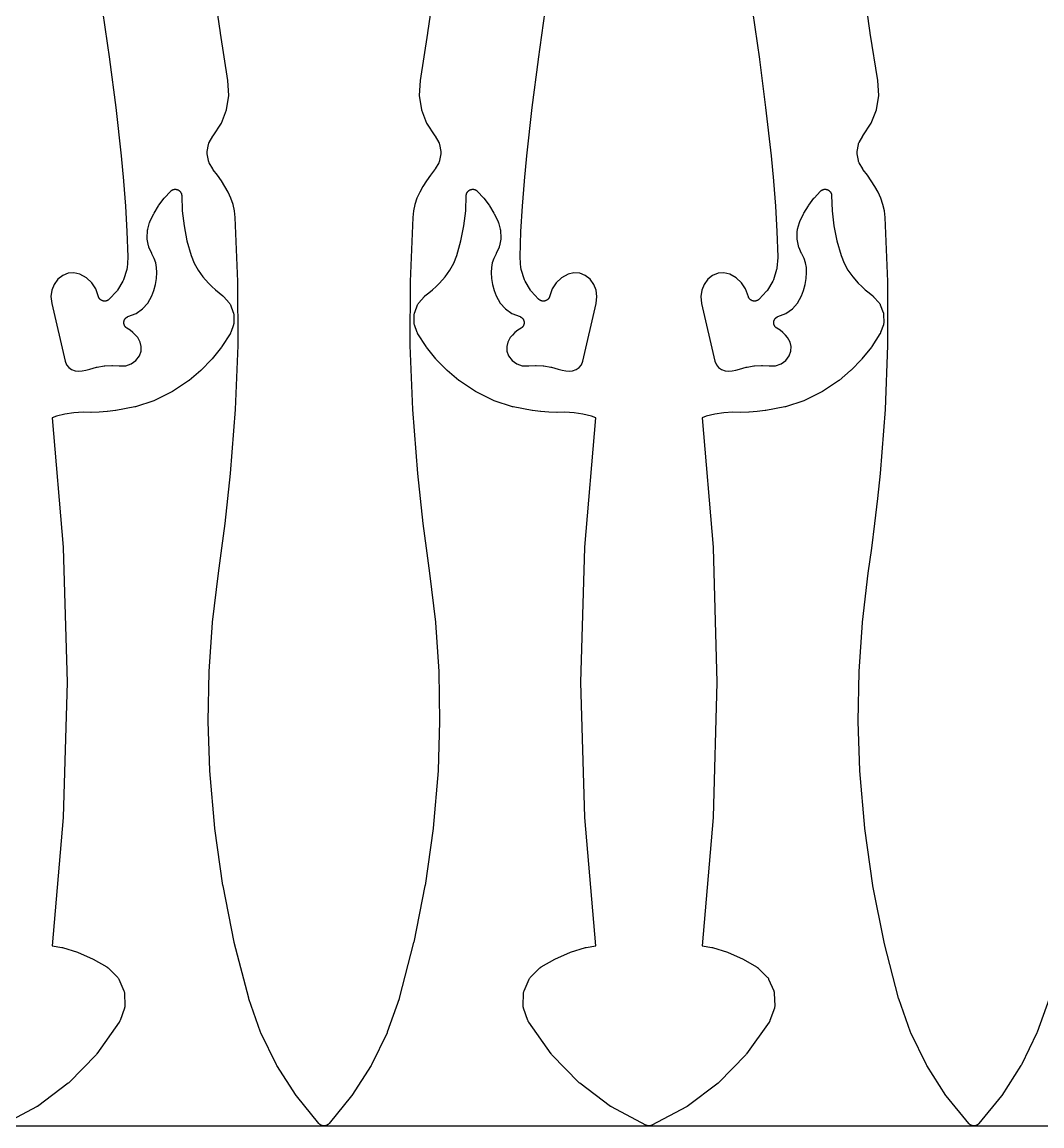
# Model space of a CAD drawing. Header units: metres. Extents: x 0 to 3000, y 0 to 1240.
# Drawn here: x 679.3 to 993.2, y 0 to 339.7 of the extents above; entities that cross this region are included whole.
import ezdxf

# ---------------------------------------------------------------- set-up
doc = ezdxf.new("R2010")
doc.units = ezdxf.units.M

msp = doc.modelspace()

# ---------------------------------------------------------------- linework, layer by layer
at = {"color": 7}
msp.add_lwpolyline([(0, 0), (3000, 0), (3000, 1240), (0, 1240), (0, 0)], close=True, dxfattribs=at)
at = {"color": 1}
for points in [[(806.26, 351.08), (804.14, 336.32), (804.14, 336.29), (801.82, 321.67), (801.56, 317.08), (802.25, 312.71), (803.84, 308.58), (806.42, 304.66), (806.45, 304.61), (806.49, 304.55), (807.58, 302.62), (807.66, 302.47), (807.72, 302.31), (807.77, 302.14), (807.81, 301.97), (808.17, 299.85), (808.2, 299.62), (808.2, 299.4), (808.17, 299.17), (807.81, 297.05), (807.77, 296.88), (807.72, 296.72), (807.66, 296.56), (807.58, 296.4), (806.49, 294.47), (806.46, 294.43), (806.44, 294.39), (806.41, 294.35), (806.38, 294.31), (806.35, 294.27), (806.32, 294.23), (805.02, 292.56), (803.83, 290.86), (802.73, 289.11), (801.74, 287.33), (800.88, 285.48), (800.24, 283.57), (799.8, 281.61), (799.57, 279.57), (798.75, 259.88), (798.72, 240.15), (799.48, 220.44), (801.02, 200.75), (801.82, 193.09), (802.71, 185.42), (803.69, 177.77), (804.75, 170.11), (804.75, 170.09), (804.76, 170.07), (806.55, 155.03), (806.56, 154.93), (807.59, 139.82), (807.59, 139.72), (807.86, 124.58), (807.86, 124.48), (807.37, 109.34), (807.37, 109.28), (807.36, 109.23), (805.85, 91.61), (805.84, 91.5), (803.35, 74), (803.33, 73.89), (799.88, 56.55), (799.85, 56.44), (795.44, 39.32), (795.41, 39.23), (795.39, 39.15), (791.75, 28.82), (791.66, 28.61), (786.88, 18.8), (786.76, 18.6), (780.88, 9.4), (780.74, 9.21), (773.81, 0.73), (773.81, 0.73), (773.81, 0.73), (773.74, 0.66), (773.68, 0.59), (773.68, 0.59), (773.67, 0.58), (773.6, 0.52), (773.53, 0.46), (773.53, 0.45), (773.53, 0.45), (773.45, 0.4), (773.38, 0.34), (773.37, 0.34), (773.37, 0.33), (773.29, 0.29), (773.21, 0.24), (773.2, 0.24), (773.2, 0.23), (773.12, 0.19), (773.03, 0.15), (773.03, 0.15), (773.02, 0.15), (772.93, 0.12), (772.85, 0.09), (772.84, 0.09), (772.84, 0.08), (772.75, 0.06), (772.66, 0.04), (772.65, 0.04), (772.65, 0.04), (772.56, 0.02), (772.46, 0.01), (772.46, 0.01), (772.45, 0.01), (772.36, 0), (772.27, 0), (772.26, 0), (772.26, 0), (772.16, 0), (772.07, 0.01), (772.07, 0.01), (772.06, 0.01), (771.97, 0.02), (771.88, 0.04), (771.87, 0.04), (771.87, 0.04), (771.78, 0.06), (771.69, 0.08), (771.68, 0.09), (771.68, 0.09), (771.59, 0.12), (771.5, 0.15), (771.5, 0.15), (771.49, 0.15), (771.41, 0.19), (771.32, 0.23), (771.32, 0.24), (771.32, 0.24), (771.23, 0.29), (771.15, 0.33), (771.15, 0.34), (771.15, 0.34), (771.07, 0.4), (771, 0.45), (770.99, 0.45), (770.99, 0.46), (770.92, 0.52), (770.85, 0.58), (770.85, 0.59), (770.84, 0.59), (770.78, 0.66), (770.72, 0.73), (770.72, 0.73), (770.71, 0.73), (763.78, 9.21), (763.65, 9.4), (757.76, 18.6), (757.65, 18.8), (752.86, 28.61), (752.77, 28.82), (749.14, 39.15), (749.11, 39.23), (749.09, 39.32), (744.67, 56.44), (744.65, 56.55), (741.19, 73.89), (741.17, 74), (738.68, 91.5), (738.67, 91.61), (737.16, 109.23), (737.16, 109.28), (737.15, 109.34), (736.66, 124.48), (736.66, 124.58), (736.93, 139.72), (736.94, 139.82), (737.97, 154.93), (737.98, 155.03), (739.77, 170.07), (739.77, 170.09), (739.77, 170.11), (740.84, 177.77), (741.81, 185.42), (742.7, 193.09), (743.5, 200.75), (745.05, 220.44), (745.81, 240.15), (745.78, 259.88), (744.95, 279.57), (744.72, 281.61), (744.28, 283.57), (743.64, 285.48), (742.79, 287.33), (741.79, 289.11), (740.69, 290.86), (739.51, 292.56), (738.2, 294.23), (738.17, 294.27), (738.14, 294.31), (738.12, 294.35), (738.09, 294.39), (738.06, 294.43), (738.04, 294.47), (736.94, 296.4), (736.87, 296.56), (736.8, 296.72), (736.75, 296.88), (736.71, 297.05), (736.35, 299.17), (736.32, 299.4), (736.32, 299.62), (736.35, 299.85), (736.71, 301.97), (736.75, 302.14), (736.8, 302.31), (736.87, 302.47), (736.94, 302.62), (738.04, 304.55), (738.07, 304.61), (738.11, 304.66), (740.68, 308.58), (742.28, 312.71), (742.97, 317.08), (742.7, 321.67), (740.38, 336.29), (740.38, 336.32), (738.26, 351.08)], [(995.39, 39.15), (991.75, 28.82), (991.66, 28.61), (986.88, 18.8), (986.76, 18.6), (980.88, 9.4), (980.74, 9.21), (973.81, 0.73), (973.81, 0.73), (973.81, 0.73), (973.74, 0.66), (973.68, 0.59), (973.68, 0.59), (973.67, 0.58), (973.6, 0.52), (973.53, 0.46), (973.53, 0.45), (973.53, 0.45), (973.45, 0.4), (973.38, 0.34), (973.37, 0.34), (973.37, 0.33), (973.29, 0.29), (973.21, 0.24), (973.2, 0.24), (973.2, 0.23), (973.12, 0.19), (973.03, 0.15), (973.03, 0.15), (973.02, 0.15), (972.93, 0.12), (972.85, 0.09), (972.84, 0.09), (972.84, 0.08), (972.75, 0.06), (972.66, 0.04), (972.65, 0.04), (972.65, 0.04), (972.56, 0.02), (972.46, 0.01), (972.46, 0.01), (972.45, 0.01), (972.36, 0), (972.27, 0), (972.26, 0), (972.26, 0), (972.16, 0), (972.07, 0.01), (972.07, 0.01), (972.06, 0.01), (971.97, 0.02), (971.88, 0.04), (971.87, 0.04), (971.87, 0.04), (971.78, 0.06), (971.69, 0.08), (971.68, 0.09), (971.68, 0.09), (971.59, 0.12), (971.5, 0.15), (971.5, 0.15), (971.49, 0.15), (971.41, 0.19), (971.32, 0.23), (971.32, 0.24), (971.32, 0.24), (971.23, 0.29), (971.15, 0.33), (971.15, 0.34), (971.15, 0.34), (971.07, 0.4), (971, 0.45), (970.99, 0.45), (970.99, 0.46), (970.92, 0.52), (970.85, 0.58), (970.85, 0.59), (970.84, 0.59), (970.78, 0.66), (970.72, 0.73), (970.72, 0.73), (970.71, 0.73), (963.78, 9.21), (963.65, 9.4), (957.76, 18.6), (957.65, 18.8), (952.86, 28.61), (952.77, 28.82), (949.14, 39.15), (949.11, 39.23), (949.09, 39.32), (944.67, 56.44), (944.65, 56.55), (941.19, 73.89), (941.17, 74), (938.68, 91.5), (938.67, 91.61), (937.16, 109.23), (937.16, 109.28), (937.15, 109.34), (936.66, 124.48), (936.66, 124.58), (936.93, 139.72), (936.94, 139.82), (937.97, 154.93), (937.98, 155.03), (939.77, 170.07), (939.77, 170.09), (939.77, 170.11), (940.84, 177.77), (941.81, 185.42), (942.7, 193.09), (943.5, 200.75), (945.05, 220.44), (945.81, 240.15), (945.78, 259.88), (944.95, 279.57), (944.72, 281.61), (944.28, 283.57), (943.64, 285.48), (942.79, 287.33), (941.79, 289.11), (940.69, 290.86), (939.51, 292.56), (938.2, 294.23), (938.17, 294.27), (938.14, 294.31), (938.12, 294.35), (938.09, 294.39), (938.06, 294.43), (938.04, 294.47), (936.94, 296.4), (936.87, 296.56), (936.8, 296.72), (936.75, 296.88), (936.71, 297.05), (936.35, 299.17), (936.32, 299.4), (936.32, 299.62), (936.35, 299.85), (936.71, 301.97), (936.75, 302.14), (936.8, 302.31), (936.87, 302.47), (936.94, 302.62), (938.04, 304.55), (938.07, 304.61), (938.11, 304.66), (940.68, 308.58), (942.28, 312.71), (942.97, 317.08), (942.7, 321.67), (940.38, 336.29), (940.38, 336.32), (938.26, 351.08)], [(704.14, 342.98), (706.26, 328.22), (706.26, 328.19), (708.16, 313.4), (708.16, 313.37), (709.84, 298.56), (709.84, 298.54), (709.84, 298.53), (710.58, 290.81), (710.59, 290.77), (711.18, 283.04), (711.18, 283), (711.63, 275.26), (711.63, 275.22), (711.93, 267.47), (711.93, 267.45), (711.93, 267.42), (711.93, 267.35), (711.93, 267.28), (711.93, 267.25), (711.93, 267.23), (711.65, 263.94), (711.62, 263.72), (711.56, 263.5), (710.57, 260.4), (710.49, 260.19), (710.39, 259.99), (708.74, 257.18), (708.61, 257), (708.47, 256.82), (706.2, 254.43), (706.14, 254.37), (706.08, 254.31), (706.07, 254.3), (706.06, 254.29), (705.99, 254.24), (705.93, 254.19), (705.92, 254.18), (705.9, 254.17), (705.83, 254.13), (705.76, 254.08), (705.75, 254.07), (705.74, 254.07), (705.66, 254.03), (705.59, 253.99), (705.58, 253.98), (705.56, 253.98), (705.49, 253.95), (705.41, 253.91), (705.39, 253.91), (705.38, 253.91), (705.3, 253.88), (705.22, 253.86), (705.21, 253.86), (705.19, 253.85), (705.11, 253.84), (705.03, 253.82), (705.01, 253.82), (705, 253.82), (704.92, 253.81), (704.83, 253.8), (704.82, 253.8), (704.8, 253.8), (704.72, 253.8), (704.64, 253.81), (704.62, 253.81), (704.61, 253.81), (704.52, 253.82), (704.44, 253.83), (704.43, 253.83), (704.41, 253.83), (704.33, 253.85), (704.25, 253.87), (704.23, 253.87), (704.22, 253.87), (704.14, 253.9), (704.06, 253.92), (704.05, 253.93), (704.03, 253.93), (703.96, 253.97), (703.88, 254), (703.87, 254.01), (703.85, 254.01), (703.78, 254.05), (703.71, 254.09), (703.7, 254.1), (703.68, 254.11), (703.61, 254.16), (703.55, 254.2), (703.53, 254.21), (703.52, 254.22), (703.46, 254.28), (703.39, 254.33), (703.38, 254.34), (703.37, 254.35), (703.32, 254.41), (703.26, 254.47), (703.25, 254.48), (703.24, 254.49), (703.19, 254.56), (703.13, 254.62), (703.13, 254.63), (703.12, 254.64), (703.07, 254.72), (703.03, 254.78), (703.02, 254.8), (703.01, 254.81), (702.97, 254.88), (702.93, 254.96), (702.93, 254.97), (702.92, 254.99), (702.89, 255.06), (702.86, 255.14), (702.02, 257.54), (700.78, 259.43), (699.13, 260.97), (697.15, 262.07), (695.32, 262.5), (693.52, 262.37), (691.84, 261.72), (690.37, 260.54), (689.23, 258.95), (688.51, 257.13), (688.24, 255.2), (688.47, 253.1), (692.59, 235.32), (693.05, 234.17), (693.72, 233.34), (694.6, 232.74), (695.73, 232.39), (696.76, 232.29), (697.87, 232.33), (698.98, 232.51), (700.17, 232.85), (702.23, 233.46), (702.46, 233.51), (704.57, 233.86), (704.8, 233.89), (706.94, 234), (707.18, 233.99), (709.23, 233.86), (711.25, 233.91), (712.92, 234.48), (714.36, 235.51), (715.45, 236.97), (715.95, 238.36), (716.04, 239.8), (715.72, 241.22), (714.94, 242.6), (714.28, 243.37), (713.48, 244.15), (712.61, 244.84), (711.59, 245.5), (711.57, 245.51), (711.54, 245.53), (711.49, 245.57), (711.43, 245.61), (711.41, 245.63), (711.39, 245.65), (711.34, 245.69), (711.28, 245.74), (711.26, 245.76), (711.24, 245.78), (711.2, 245.83), (711.15, 245.88), (711.13, 245.91), (711.11, 245.93), (711.07, 245.98), (711.03, 246.04), (711.01, 246.06), (711, 246.09), (710.96, 246.15), (710.93, 246.21), (710.91, 246.23), (710.9, 246.26), (710.87, 246.32), (710.84, 246.38), (710.83, 246.41), (710.82, 246.44), (710.79, 246.5), (710.77, 246.57), (710.76, 246.59), (710.75, 246.62), (710.74, 246.69), (710.72, 246.76), (710.71, 246.78), (710.71, 246.81), (710.7, 246.88), (710.69, 246.95), (710.69, 246.98), (710.68, 247.01), (710.68, 247.08), (710.67, 247.14), (710.68, 247.17), (710.67, 247.2), (710.68, 247.27), (710.68, 247.34), (710.68, 247.37), (710.69, 247.4), (710.7, 247.47), (710.71, 247.54), (710.71, 247.56), (710.72, 247.59), (710.74, 247.66), (710.75, 247.73), (710.76, 247.75), (710.77, 247.78), (710.79, 247.85), (710.81, 247.91), (710.83, 247.94), (710.84, 247.97), (710.87, 248.03), (710.9, 248.09), (710.91, 248.12), (710.92, 248.14), (710.96, 248.2), (710.99, 248.26), (711.01, 248.28), (711.03, 248.31), (711.07, 248.36), (711.11, 248.42), (711.13, 248.44), (711.14, 248.47), (711.19, 248.52), (711.24, 248.57), (711.26, 248.59), (711.28, 248.61), (711.33, 248.66), (711.38, 248.7), (711.4, 248.72), (711.42, 248.74), (711.48, 248.78), (711.54, 248.82), (711.56, 248.84), (711.58, 248.85), (711.64, 248.89), (711.7, 248.93), (711.73, 248.94), (711.75, 248.95), (711.82, 248.98), (711.88, 249.01), (711.91, 249.02), (711.93, 249.03), (714.42, 250.03), (716.41, 251.41), (718.03, 253.2), (719.26, 255.4), (719.88, 257.11), (720.36, 258.93), (720.67, 260.79), (720.8, 262.65), (720.73, 264.12), (720.47, 265.54), (720.01, 266.92), (719.29, 268.34), (719.28, 268.38), (719.25, 268.43), (718.39, 270.38), (718.31, 270.59), (718.25, 270.82), (717.87, 272.89), (717.84, 273.12), (717.84, 273.35), (717.93, 275.45), (717.95, 275.68), (718.01, 275.91), (718.59, 277.96), (718.61, 278.02), (718.63, 278.09), (718.64, 278.12), (718.65, 278.15), (718.68, 278.21), (718.71, 278.27), (719.86, 280.69), (719.95, 280.87), (721.34, 283.16), (721.45, 283.32), (723.06, 285.46), (723.19, 285.61), (725.01, 287.58), (725.01, 287.58), (725.01, 287.59), (725.08, 287.65), (725.15, 287.72), (725.15, 287.72), (725.15, 287.72), (725.23, 287.78), (725.3, 287.84), (725.3, 287.84), (725.31, 287.85), (725.39, 287.9), (725.47, 287.95), (725.47, 287.95), (725.47, 287.95), (725.56, 288), (725.64, 288.04), (725.64, 288.04), (725.65, 288.04), (725.73, 288.08), (725.82, 288.11), (725.83, 288.12), (725.83, 288.12), (725.92, 288.14), (726.01, 288.17), (726.01, 288.17), (726.02, 288.17), (726.11, 288.19), (726.2, 288.21), (726.21, 288.21), (726.21, 288.21), (726.3, 288.21), (726.4, 288.22), (726.4, 288.22), (726.41, 288.22), (726.5, 288.22), (726.6, 288.22), (726.6, 288.22), (726.6, 288.22), (726.7, 288.21), (726.79, 288.2), (726.79, 288.2), (726.8, 288.2), (726.89, 288.18), (726.98, 288.16), (726.99, 288.16), (726.99, 288.16), (727.08, 288.13), (727.17, 288.1), (727.17, 288.1), (727.18, 288.1), (727.26, 288.06), (727.35, 288.02), (727.35, 288.02), (727.36, 288.02), (727.44, 287.98), (727.52, 287.93), (727.53, 287.93), (727.53, 287.93), (727.61, 287.87), (727.68, 287.82), (727.69, 287.82), (727.69, 287.82), (727.76, 287.75), (727.84, 287.69), (727.84, 287.69), (727.84, 287.69), (727.91, 287.62), (727.97, 287.55), (727.97, 287.55), (727.98, 287.55), (728.04, 287.47), (728.1, 287.4), (728.1, 287.4), (728.1, 287.39), (728.15, 287.31), (728.2, 287.24), (728.2, 287.23), (728.21, 287.23), (728.25, 287.15), (728.29, 287.06), (728.29, 287.06), (728.3, 287.06), (728.33, 286.97), (728.37, 286.88), (728.37, 286.88), (728.37, 286.87), (728.4, 286.78), (728.42, 286.69), (728.42, 286.69), (728.42, 286.69), (728.44, 286.59), (728.46, 286.5), (728.46, 286.5), (728.46, 286.49), (728.47, 286.4), (728.48, 286.3), (728.48, 286.3), (728.48, 286.3), (728.65, 281.55), (729.19, 276.93), (730.1, 272.36), (731.38, 267.89), (732.32, 265.52), (733.52, 263.3), (734.97, 261.25), (736.69, 259.33), (737.74, 258.33), (738.85, 257.32), (739.99, 256.35), (741.18, 255.39), (741.23, 255.34), (741.28, 255.3), (741.3, 255.28), (741.33, 255.26), (741.37, 255.21), (741.42, 255.16), (743.1, 253.26), (743.22, 253.12), (743.32, 252.97), (743.4, 252.82), (743.47, 252.65), (744.36, 250.35), (744.41, 250.19), (744.45, 250.02), (744.48, 249.84), (744.49, 249.67), (744.52, 247.21), (744.52, 247.03), (744.5, 246.85), (744.46, 246.67), (744.41, 246.5), (743.55, 244.12), (743.54, 244.08), (743.53, 244.05), (743.5, 243.99), (743.5, 243.99), (743.48, 243.93), (743.46, 243.9), (743.45, 243.87), (743.41, 243.82), (743.38, 243.76), (743.37, 243.73), (743.35, 243.7), (740.82, 239.8), (740.71, 239.64), (737.82, 236.02), (737.69, 235.87), (734.46, 232.54), (734.32, 232.41), (730.77, 229.41), (730.76, 229.4), (730.75, 229.38), (730.68, 229.34), (730.62, 229.29), (730.6, 229.28), (730.59, 229.27), (725.66, 225.99), (725.43, 225.86), (720.13, 223.27), (719.89, 223.17), (714.3, 221.31), (714.04, 221.24), (708.23, 220.13), (708.14, 220.12), (708.06, 220.1), (705.62, 219.85), (705.55, 219.84), (703.11, 219.67), (703.04, 219.67), (700.59, 219.58), (700.52, 219.58), (698.1, 219.59), (695.27, 219.48), (692.55, 219.07), (689.9, 218.36), (688.61, 217.85), (692.01, 178.05), (692.02, 177.94), (693.19, 136.55), (693.19, 136.44), (692.02, 95.05), (692.01, 94.93), (688.64, 55.46), (691.59, 54.92), (691.82, 54.87), (696.42, 53.47), (696.63, 53.39), (701.04, 51.46), (701.25, 51.36), (705.41, 48.93), (705.46, 48.9), (705.51, 48.87), (705.54, 48.85), (705.58, 48.82), (705.62, 48.79), (705.66, 48.76), (705.7, 48.73), (705.73, 48.7), (705.77, 48.66), (705.81, 48.63), (708.68, 45.79), (708.81, 45.65), (708.93, 45.5), (709.03, 45.34), (709.11, 45.17), (710.67, 41.59), (710.73, 41.41), (710.78, 41.23), (710.82, 41.05), (710.83, 40.86), (710.98, 36.96), (710.97, 36.77), (710.95, 36.58), (710.92, 36.4), (710.86, 36.21), (709.5, 32.42), (709.47, 32.35), (709.44, 32.28), (709.43, 32.26), (709.42, 32.24), (709.38, 32.17), (709.35, 32.1), (709.34, 32.08), (709.33, 32.06), (709.29, 32), (709.25, 31.94), (702.32, 22.16), (702.22, 22.03), (702.12, 21.92), (693.81, 13.38), (693.7, 13.27), (693.58, 13.17), (684.05, 6.02), (683.92, 5.93), (683.79, 5.85), (673.2, 0.23)], [(904.14, 342.98), (906.26, 328.22), (906.26, 328.19), (908.16, 313.4), (908.16, 313.37), (909.84, 298.56), (909.84, 298.54), (909.84, 298.53), (910.58, 290.81), (910.59, 290.77), (911.18, 283.04), (911.18, 283), (911.63, 275.26), (911.63, 275.22), (911.93, 267.47), (911.93, 267.45), (911.93, 267.42), (911.93, 267.35), (911.93, 267.28), (911.93, 267.25), (911.93, 267.23), (911.65, 263.94), (911.62, 263.72), (911.56, 263.5), (910.57, 260.4), (910.49, 260.19), (910.39, 259.99), (908.74, 257.18), (908.61, 257), (908.47, 256.82), (906.2, 254.43), (906.14, 254.37), (906.08, 254.31), (906.07, 254.3), (906.06, 254.29), (905.99, 254.24), (905.93, 254.19), (905.92, 254.18), (905.9, 254.17), (905.83, 254.13), (905.76, 254.08), (905.75, 254.07), (905.74, 254.07), (905.66, 254.03), (905.59, 253.99), (905.58, 253.98), (905.56, 253.98), (905.49, 253.95), (905.41, 253.91), (905.39, 253.91), (905.38, 253.91), (905.3, 253.88), (905.22, 253.86), (905.21, 253.86), (905.19, 253.85), (905.11, 253.84), (905.03, 253.82), (905.01, 253.82), (905, 253.82), (904.92, 253.81), (904.83, 253.8), (904.82, 253.8), (904.8, 253.8), (904.72, 253.8), (904.64, 253.81), (904.62, 253.81), (904.61, 253.81), (904.52, 253.82), (904.44, 253.83), (904.43, 253.83), (904.41, 253.83), (904.33, 253.85), (904.25, 253.87), (904.23, 253.87), (904.22, 253.87), (904.14, 253.9), (904.06, 253.92), (904.05, 253.93), (904.03, 253.93), (903.96, 253.97), (903.88, 254), (903.87, 254.01), (903.85, 254.01), (903.78, 254.05), (903.71, 254.09), (903.7, 254.1), (903.68, 254.11), (903.61, 254.16), (903.55, 254.2), (903.53, 254.21), (903.52, 254.22), (903.46, 254.28), (903.39, 254.33), (903.38, 254.34), (903.37, 254.35), (903.32, 254.41), (903.26, 254.47), (903.25, 254.48), (903.24, 254.49), (903.19, 254.56), (903.13, 254.62), (903.13, 254.63), (903.12, 254.64), (903.07, 254.72), (903.03, 254.78), (903.02, 254.8), (903.01, 254.81), (902.97, 254.88), (902.93, 254.96), (902.93, 254.97), (902.92, 254.99), (902.89, 255.06), (902.86, 255.14), (902.02, 257.54), (900.78, 259.43), (899.13, 260.97), (897.15, 262.07), (895.32, 262.5), (893.52, 262.37), (891.84, 261.72), (890.37, 260.54), (889.23, 258.95), (888.51, 257.13), (888.24, 255.2), (888.47, 253.1), (892.59, 235.32), (893.05, 234.17), (893.72, 233.34), (894.6, 232.74), (895.73, 232.39), (896.76, 232.29), (897.87, 232.33), (898.98, 232.51), (900.17, 232.85), (902.23, 233.46), (902.46, 233.51), (904.57, 233.86), (904.8, 233.89), (906.94, 234), (907.18, 233.99), (909.23, 233.86), (911.25, 233.91), (912.92, 234.48), (914.36, 235.51), (915.45, 236.97), (915.95, 238.36), (916.04, 239.8), (915.72, 241.22), (914.94, 242.6), (914.28, 243.37), (913.48, 244.15), (912.61, 244.84), (911.59, 245.5), (911.57, 245.51), (911.54, 245.53), (911.49, 245.57), (911.43, 245.61), (911.41, 245.63), (911.39, 245.65), (911.34, 245.69), (911.28, 245.74), (911.26, 245.76), (911.24, 245.78), (911.2, 245.83), (911.15, 245.88), (911.13, 245.91), (911.11, 245.93), (911.07, 245.98), (911.03, 246.04), (911.01, 246.06), (911, 246.09), (910.96, 246.15), (910.93, 246.21), (910.91, 246.23), (910.9, 246.26), (910.87, 246.32), (910.84, 246.38), (910.83, 246.41), (910.82, 246.44), (910.79, 246.5), (910.77, 246.57), (910.76, 246.59), (910.75, 246.62), (910.74, 246.69), (910.72, 246.76), (910.71, 246.78), (910.71, 246.81), (910.7, 246.88), (910.69, 246.95), (910.69, 246.98), (910.68, 247.01), (910.68, 247.08), (910.67, 247.14), (910.68, 247.17), (910.67, 247.2), (910.68, 247.27), (910.68, 247.34), (910.68, 247.37), (910.69, 247.4), (910.7, 247.47), (910.71, 247.54), (910.71, 247.56), (910.72, 247.59), (910.74, 247.66), (910.75, 247.73), (910.76, 247.75), (910.77, 247.78), (910.79, 247.85), (910.81, 247.91), (910.83, 247.94), (910.84, 247.97), (910.87, 248.03), (910.9, 248.09), (910.91, 248.12), (910.92, 248.14), (910.96, 248.2), (910.99, 248.26), (911.01, 248.28), (911.03, 248.31), (911.07, 248.36), (911.11, 248.42), (911.13, 248.44), (911.14, 248.47), (911.19, 248.52), (911.24, 248.57), (911.26, 248.59), (911.28, 248.61), (911.33, 248.66), (911.38, 248.7), (911.4, 248.72), (911.42, 248.74), (911.48, 248.78), (911.54, 248.82), (911.56, 248.84), (911.58, 248.85), (911.64, 248.89), (911.7, 248.93), (911.73, 248.94), (911.75, 248.95), (911.82, 248.98), (911.88, 249.01), (911.91, 249.02), (911.93, 249.03), (914.42, 250.03), (916.41, 251.41), (918.03, 253.2), (919.26, 255.4), (919.88, 257.11), (920.36, 258.93), (920.67, 260.79), (920.8, 262.65), (920.73, 264.12), (920.47, 265.54), (920.01, 266.92), (919.29, 268.34), (919.28, 268.38), (919.25, 268.43), (918.39, 270.38), (918.31, 270.59), (918.25, 270.82), (917.87, 272.89), (917.84, 273.12), (917.84, 273.35), (917.93, 275.45), (917.95, 275.68), (918.01, 275.91), (918.59, 277.96), (918.61, 278.02), (918.63, 278.09), (918.64, 278.12), (918.65, 278.15), (918.68, 278.21), (918.71, 278.27), (919.86, 280.69), (919.95, 280.87), (921.34, 283.16), (921.45, 283.32), (923.06, 285.46), (923.19, 285.61), (925.01, 287.58), (925.01, 287.58), (925.01, 287.59), (925.08, 287.65), (925.15, 287.72), (925.15, 287.72), (925.15, 287.72), (925.23, 287.78), (925.3, 287.84), (925.3, 287.84), (925.31, 287.85), (925.39, 287.9), (925.47, 287.95), (925.47, 287.95), (925.47, 287.95), (925.56, 288), (925.64, 288.04), (925.64, 288.04), (925.65, 288.04), (925.73, 288.08), (925.82, 288.11), (925.83, 288.12), (925.83, 288.12), (925.92, 288.14), (926.01, 288.17), (926.01, 288.17), (926.02, 288.17), (926.11, 288.19), (926.2, 288.21), (926.21, 288.21), (926.21, 288.21), (926.3, 288.21), (926.4, 288.22), (926.4, 288.22), (926.41, 288.22), (926.5, 288.22), (926.6, 288.22), (926.6, 288.22), (926.6, 288.22), (926.7, 288.21), (926.79, 288.2), (926.79, 288.2), (926.8, 288.2), (926.89, 288.18), (926.98, 288.16), (926.99, 288.16), (926.99, 288.16), (927.08, 288.13), (927.17, 288.1), (927.17, 288.1), (927.18, 288.1), (927.26, 288.06), (927.35, 288.02), (927.35, 288.02), (927.36, 288.02), (927.44, 287.98), (927.52, 287.93), (927.53, 287.93), (927.53, 287.93), (927.61, 287.87), (927.68, 287.82), (927.69, 287.82), (927.69, 287.82), (927.76, 287.75), (927.84, 287.69), (927.84, 287.69), (927.84, 287.69), (927.91, 287.62), (927.97, 287.55), (927.97, 287.55), (927.98, 287.55), (928.04, 287.47), (928.1, 287.4), (928.1, 287.4), (928.1, 287.39), (928.15, 287.31), (928.2, 287.24), (928.2, 287.23), (928.21, 287.23), (928.25, 287.15), (928.29, 287.06), (928.29, 287.06), (928.3, 287.06), (928.33, 286.97), (928.37, 286.88), (928.37, 286.88), (928.37, 286.87), (928.4, 286.78), (928.42, 286.69), (928.42, 286.69), (928.42, 286.69), (928.44, 286.59), (928.46, 286.5), (928.46, 286.5), (928.46, 286.49), (928.47, 286.4), (928.48, 286.3), (928.48, 286.3), (928.48, 286.3), (928.65, 281.55), (929.19, 276.93), (930.1, 272.36), (931.38, 267.89), (932.32, 265.52), (933.52, 263.3), (934.97, 261.25), (936.69, 259.33), (937.74, 258.33), (938.85, 257.32), (939.99, 256.35), (941.18, 255.39), (941.23, 255.34), (941.28, 255.3), (941.3, 255.28), (941.33, 255.26), (941.37, 255.21), (941.42, 255.16), (943.1, 253.26), (943.22, 253.12), (943.32, 252.97), (943.4, 252.82), (943.47, 252.65), (944.36, 250.35), (944.41, 250.19), (944.45, 250.02), (944.48, 249.84), (944.49, 249.67), (944.52, 247.21), (944.52, 247.03), (944.5, 246.85), (944.46, 246.67), (944.41, 246.5), (943.55, 244.12), (943.54, 244.08), (943.53, 244.05), (943.5, 243.99), (943.5, 243.99), (943.48, 243.93), (943.46, 243.9), (943.45, 243.87), (943.41, 243.82), (943.38, 243.76), (943.37, 243.73), (943.35, 243.7), (940.82, 239.8), (940.71, 239.64), (937.82, 236.02), (937.69, 235.87), (934.46, 232.54), (934.32, 232.41), (930.77, 229.41), (930.76, 229.4), (930.75, 229.38), (930.68, 229.34), (930.62, 229.29), (930.6, 229.28), (930.59, 229.27), (925.66, 225.99), (925.43, 225.86), (920.13, 223.27), (919.89, 223.17), (914.3, 221.31), (914.04, 221.24), (908.23, 220.13), (908.14, 220.12), (908.06, 220.1), (905.62, 219.85), (905.55, 219.84), (903.11, 219.67), (903.04, 219.67), (900.59, 219.58), (900.52, 219.58), (898.1, 219.59), (895.27, 219.48), (892.55, 219.07), (889.9, 218.36), (888.61, 217.85), (892.01, 178.05), (892.02, 177.94), (893.19, 136.55), (893.19, 136.44), (892.02, 95.05), (892.01, 94.93), (888.64, 55.46), (891.59, 54.92), (891.82, 54.87), (896.42, 53.47), (896.63, 53.39), (901.04, 51.46), (901.25, 51.36), (905.41, 48.93), (905.46, 48.9), (905.51, 48.87), (905.54, 48.85), (905.58, 48.82), (905.62, 48.79), (905.66, 48.76), (905.7, 48.73), (905.73, 48.7), (905.77, 48.66), (905.81, 48.63), (908.68, 45.79), (908.81, 45.65), (908.93, 45.5), (909.03, 45.34), (909.11, 45.17), (910.67, 41.59), (910.73, 41.41), (910.78, 41.23), (910.82, 41.05), (910.83, 40.86), (910.98, 36.96), (910.97, 36.77), (910.95, 36.58), (910.92, 36.4), (910.86, 36.21), (909.5, 32.42), (909.47, 32.35), (909.44, 32.28), (909.43, 32.26), (909.42, 32.24), (909.38, 32.17), (909.35, 32.1), (909.34, 32.08), (909.33, 32.06), (909.29, 32), (909.25, 31.94), (902.32, 22.16), (902.22, 22.03), (902.12, 21.92), (893.81, 13.38), (893.7, 13.27), (893.58, 13.17), (884.05, 6.02), (883.92, 5.93), (883.79, 5.85), (873.2, 0.23), (873.12, 0.19), (873.03, 0.15), (873.03, 0.15), (873.02, 0.15), (872.93, 0.12), (872.85, 0.09), (872.84, 0.09), (872.84, 0.08), (872.75, 0.06), (872.66, 0.04), (872.65, 0.04), (872.65, 0.04), (872.56, 0.02), (872.46, 0.01), (872.46, 0.01), (872.45, 0.01), (872.36, 0), (872.27, 0), (872.26, 0), (872.26, 0), (872.16, 0), (872.07, 0.01), (872.07, 0.01), (872.06, 0.01), (871.97, 0.02), (871.88, 0.04), (871.87, 0.04), (871.87, 0.04), (871.78, 0.06), (871.69, 0.08), (871.68, 0.09), (871.68, 0.09), (871.59, 0.12), (871.5, 0.15), (871.5, 0.15), (871.49, 0.15), (871.41, 0.19), (871.32, 0.23), (860.74, 5.85), (860.6, 5.93), (860.48, 6.02), (850.95, 13.17), (850.83, 13.27), (850.71, 13.38), (842.4, 21.92), (842.3, 22.03), (842.2, 22.16), (835.28, 31.94), (835.24, 32), (835.2, 32.06), (835.19, 32.08), (835.17, 32.1), (835.14, 32.17), (835.1, 32.24), (835.09, 32.26), (835.08, 32.28), (835.06, 32.35), (835.03, 32.42), (833.66, 36.21), (833.61, 36.4), (833.57, 36.58), (833.55, 36.77), (833.55, 36.96), (833.69, 40.86), (833.71, 41.05), (833.74, 41.23), (833.79, 41.41), (833.86, 41.59), (835.41, 45.17), (835.5, 45.34), (835.6, 45.5), (835.71, 45.65), (835.84, 45.79), (838.71, 48.63), (838.75, 48.66), (838.79, 48.7), (838.83, 48.73), (838.86, 48.76), (838.9, 48.79), (838.95, 48.82), (838.98, 48.85), (839.02, 48.87), (839.07, 48.9), (839.11, 48.93), (843.28, 51.36), (843.49, 51.46), (847.89, 53.39), (848.11, 53.47), (852.71, 54.87), (852.93, 54.92), (855.89, 55.46), (852.51, 94.93), (852.51, 95.05), (851.33, 136.44), (851.33, 136.55), (852.51, 177.94), (852.51, 178.05), (855.91, 217.85), (854.63, 218.36), (851.97, 219.07), (849.25, 219.48), (846.42, 219.59), (844.01, 219.58), (843.94, 219.58), (841.49, 219.67), (841.42, 219.67), (838.97, 219.84), (838.9, 219.85), (836.46, 220.1), (836.38, 220.12), (836.3, 220.13), (830.48, 221.24), (830.23, 221.31), (824.64, 223.17), (824.39, 223.27), (819.09, 225.86), (818.86, 225.99), (813.93, 229.27), (813.92, 229.28), (813.91, 229.29), (813.84, 229.34), (813.78, 229.38), (813.76, 229.4), (813.75, 229.41), (810.2, 232.41), (810.06, 232.54), (806.83, 235.87), (806.7, 236.02), (803.82, 239.64), (803.7, 239.8), (801.18, 243.7), (801.16, 243.73), (801.14, 243.76), (801.11, 243.82), (801.08, 243.87), (801.06, 243.9), (801.05, 243.93), (801.02, 243.99), (801, 244.05), (800.99, 244.08), (800.97, 244.12), (800.12, 246.5), (800.06, 246.67), (800.03, 246.85), (800.01, 247.03), (800, 247.21), (800.04, 249.67), (800.05, 249.84), (800.07, 250.02), (800.11, 250.19), (800.17, 250.35), (801.05, 252.65), (801.12, 252.82), (801.21, 252.97), (801.31, 253.12), (801.42, 253.26), (803.1, 255.16), (803.15, 255.21), (803.2, 255.26), (803.22, 255.28), (803.24, 255.3), (803.29, 255.34), (803.34, 255.39), (804.53, 256.35), (805.67, 257.32), (806.78, 258.33), (807.83, 259.33), (809.56, 261.25), (811.01, 263.3), (812.21, 265.52), (813.15, 267.89), (814.42, 272.36), (815.33, 276.93), (815.88, 281.55), (816.05, 286.3), (816.05, 286.3), (816.05, 286.3), (816.06, 286.4), (816.06, 286.49), (816.07, 286.5), (816.07, 286.5), (816.08, 286.59), (816.1, 286.69), (816.1, 286.69), (816.1, 286.69), (816.13, 286.78), (816.16, 286.87), (816.16, 286.88), (816.16, 286.88), (816.19, 286.97), (816.23, 287.06), (816.23, 287.06), (816.23, 287.06), (816.27, 287.15), (816.32, 287.23), (816.32, 287.23), (816.32, 287.24), (816.37, 287.31), (816.42, 287.39), (816.43, 287.4), (816.43, 287.4), (816.49, 287.47), (816.55, 287.55), (816.55, 287.55), (816.55, 287.55), (816.62, 287.62), (816.68, 287.69), (816.69, 287.69), (816.69, 287.69), (816.76, 287.75), (816.83, 287.82), (816.84, 287.82), (816.84, 287.82), (816.92, 287.87), (817, 287.93), (817, 287.93), (817, 287.93), (817.08, 287.98), (817.17, 288.02), (817.17, 288.02), (817.17, 288.02), (817.26, 288.06), (817.35, 288.1), (817.35, 288.1), (817.35, 288.1), (817.44, 288.13), (817.54, 288.16), (817.54, 288.16), (817.54, 288.16), (817.63, 288.18), (817.73, 288.2), (817.73, 288.2), (817.73, 288.2), (817.83, 288.21), (817.92, 288.22), (817.93, 288.22), (817.93, 288.22), (818.02, 288.22), (818.12, 288.22), (818.12, 288.22), (818.12, 288.22), (818.22, 288.21), (818.31, 288.21), (818.32, 288.21), (818.32, 288.21), (818.41, 288.19), (818.51, 288.17), (818.51, 288.17), (818.51, 288.17), (818.6, 288.14), (818.7, 288.12), (818.7, 288.12), (818.7, 288.11), (818.79, 288.08), (818.88, 288.04), (818.88, 288.04), (818.88, 288.04), (818.97, 288), (819.05, 287.95), (819.05, 287.95), (819.06, 287.95), (819.14, 287.9), (819.22, 287.85), (819.22, 287.84), (819.22, 287.84), (819.3, 287.78), (819.37, 287.72), (819.37, 287.72), (819.37, 287.72), (819.44, 287.65), (819.51, 287.59), (819.51, 287.58), (819.51, 287.58), (821.34, 285.61), (821.46, 285.46), (823.07, 283.32), (823.19, 283.16), (824.57, 280.87), (824.67, 280.69), (825.82, 278.27), (825.84, 278.21), (825.87, 278.15), (825.88, 278.12), (825.89, 278.09), (825.91, 278.02), (825.94, 277.96), (826.52, 275.91), (826.57, 275.68), (826.59, 275.45), (826.69, 273.35), (826.69, 273.12), (826.66, 272.89), (826.27, 270.82), (826.21, 270.59), (826.13, 270.38), (825.27, 268.43), (825.25, 268.38), (825.23, 268.34), (824.52, 266.92), (824.06, 265.54), (823.79, 264.12), (823.73, 262.65), (823.86, 260.79), (824.16, 258.93), (824.64, 257.11), (825.26, 255.4), (826.49, 253.2), (828.12, 251.41), (830.1, 250.03), (832.59, 249.03), (832.62, 249.02), (832.65, 249.01), (832.71, 248.98), (832.77, 248.95), (832.8, 248.94), (832.82, 248.93), (832.88, 248.89), (832.94, 248.85), (832.96, 248.84), (832.99, 248.82), (833.04, 248.78), (833.1, 248.74), (833.12, 248.72), (833.14, 248.7), (833.19, 248.66), (833.25, 248.61), (833.27, 248.59), (833.29, 248.57), (833.33, 248.52), (833.38, 248.47), (833.4, 248.44), (833.42, 248.42), (833.46, 248.36), (833.5, 248.31), (833.51, 248.28), (833.53, 248.26), (833.57, 248.2), (833.6, 248.14), (833.61, 248.12), (833.63, 248.09), (833.66, 248.03), (833.69, 247.97), (833.7, 247.94), (833.71, 247.91), (833.73, 247.85), (833.76, 247.78), (833.76, 247.75), (833.77, 247.73), (833.79, 247.66), (833.81, 247.59), (833.81, 247.56), (833.82, 247.54), (833.83, 247.47), (833.84, 247.4), (833.84, 247.37), (833.84, 247.34), (833.85, 247.27), (833.85, 247.2), (833.85, 247.17), (833.85, 247.14), (833.84, 247.08), (833.84, 247.01), (833.84, 246.98), (833.84, 246.95), (833.83, 246.88), (833.82, 246.81), (833.81, 246.78), (833.8, 246.76), (833.79, 246.69), (833.77, 246.62), (833.76, 246.59), (833.75, 246.57), (833.73, 246.5), (833.71, 246.44), (833.69, 246.41), (833.68, 246.38), (833.65, 246.32), (833.63, 246.26), (833.61, 246.23), (833.6, 246.21), (833.56, 246.15), (833.53, 246.09), (833.51, 246.06), (833.49, 246.04), (833.45, 245.98), (833.41, 245.93), (833.39, 245.91), (833.37, 245.88), (833.33, 245.83), (833.28, 245.78), (833.26, 245.76), (833.24, 245.74), (833.19, 245.69), (833.14, 245.65), (833.11, 245.63), (833.09, 245.61), (833.04, 245.57), (832.98, 245.53), (832.96, 245.51), (832.93, 245.5), (831.91, 244.84), (831.04, 244.15), (830.24, 243.37), (829.58, 242.6), (828.81, 241.22), (828.49, 239.8), (828.57, 238.36), (829.08, 236.97), (830.17, 235.51), (831.6, 234.48), (833.27, 233.91), (835.3, 233.86), (837.35, 233.99), (837.58, 234), (839.72, 233.89), (839.95, 233.86), (842.07, 233.51), (842.29, 233.46), (844.35, 232.85), (845.55, 232.51), (846.65, 232.33), (847.77, 232.29), (848.79, 232.39), (849.92, 232.74), (850.8, 233.34), (851.47, 234.17), (851.93, 235.32), (856.06, 253.1), (856.28, 255.2), (856.01, 257.13), (855.29, 258.95), (854.15, 260.54), (852.68, 261.72), (851, 262.37), (849.2, 262.5), (847.37, 262.07), (845.39, 260.97), (843.74, 259.43), (842.5, 257.54), (841.66, 255.14), (841.63, 255.06), (841.6, 254.99), (841.6, 254.97), (841.59, 254.96), (841.55, 254.88), (841.51, 254.81), (841.51, 254.8), (841.5, 254.78), (841.45, 254.72), (841.41, 254.64), (841.4, 254.63), (841.39, 254.62), (841.34, 254.56), (841.29, 254.49), (841.28, 254.48), (841.27, 254.47), (841.21, 254.41), (841.15, 254.35), (841.14, 254.34), (841.13, 254.33), (841.07, 254.28), (841, 254.22), (840.99, 254.21), (840.98, 254.2), (840.91, 254.16), (840.84, 254.11), (840.83, 254.1), (840.82, 254.09), (840.74, 254.05), (840.67, 254.01), (840.66, 254.01), (840.64, 254), (840.57, 253.97), (840.49, 253.93), (840.48, 253.93), (840.46, 253.92), (840.38, 253.9), (840.3, 253.87), (840.29, 253.87), (840.28, 253.87), (840.19, 253.85), (840.11, 253.83), (840.1, 253.83), (840.08, 253.83), (840, 253.82), (839.92, 253.81), (839.9, 253.81), (839.89, 253.81), (839.8, 253.8), (839.72, 253.8), (839.71, 253.8), (839.69, 253.8), (839.61, 253.81), (839.52, 253.82), (839.51, 253.82), (839.5, 253.82), (839.41, 253.84), (839.33, 253.85), (839.32, 253.86), (839.3, 253.86), (839.22, 253.88), (839.14, 253.91), (839.13, 253.91), (839.11, 253.91), (839.04, 253.95), (838.96, 253.98), (838.95, 253.98), (838.93, 253.99), (838.86, 254.03), (838.78, 254.07), (838.77, 254.07), (838.76, 254.08), (838.69, 254.13), (838.62, 254.17), (838.61, 254.18), (838.6, 254.19), (838.53, 254.24), (838.47, 254.29), (838.45, 254.3), (838.44, 254.31), (838.38, 254.37), (838.32, 254.43), (836.06, 256.82), (835.91, 257), (835.79, 257.18), (834.13, 259.99), (834.03, 260.19), (833.95, 260.4), (832.96, 263.5), (832.9, 263.72), (832.87, 263.94), (832.6, 267.23), (832.6, 267.25), (832.59, 267.28), (832.59, 267.35), (832.59, 267.42), (832.59, 267.45), (832.59, 267.47), (832.89, 275.22), (832.89, 275.26), (833.34, 283), (833.34, 283.04), (833.94, 290.77), (833.94, 290.81), (834.68, 298.53), (834.69, 298.54), (834.69, 298.56), (836.36, 313.37), (836.37, 313.4), (838.26, 328.19), (838.26, 328.22), (840.38, 342.98)]]:
    msp.add_lwpolyline(points, dxfattribs=at)

doc.saveas('drawing.dxf')
